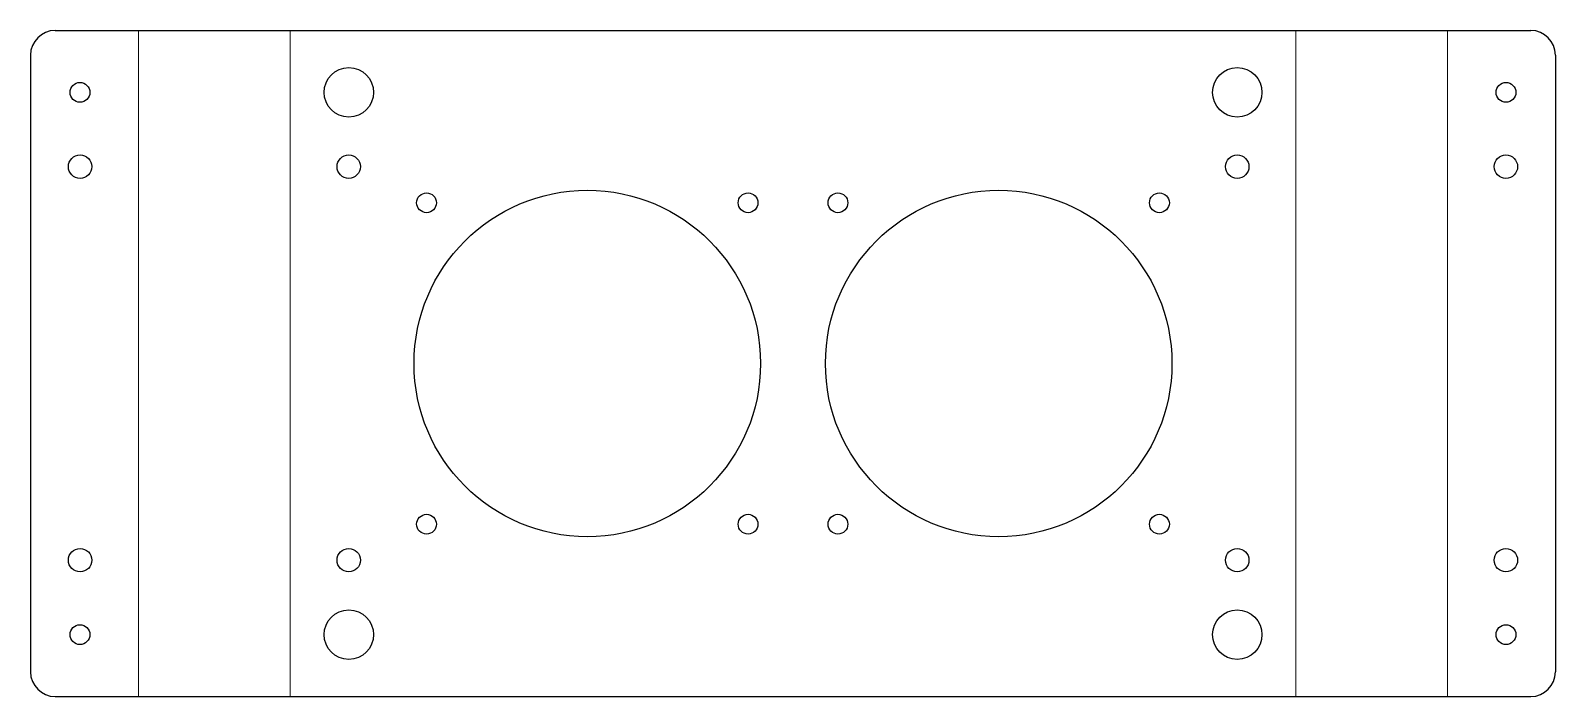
# Model space of a CAD drawing. Header units: inches. Extents: x -11.8 to 3.6, y 0 to 6.7.
import ezdxf

# ---------------------------------------------------------------- set-up
doc = ezdxf.new("R2010")
doc.units = ezdxf.units.IN
doc.header["$MEASUREMENT"] = 0

msp = doc.modelspace()

# ---------------------------------------------------------------- linework, layer by layer
at = {"color": 7, "linetype": 'Continuous', "lineweight": 25}
for p, q in [((-11.53, 6.73), (3.376, 6.73)), ((-11.78, 6.48), (-11.78, 0.25)), ((3.626, 6.48), (3.626, 0.25)), ((-11.53, 0), (3.376, 0))]:
    msp.add_line(p, q, dxfattribs=at)
at = {"color": 8, "linetype": 'Continuous', "lineweight": 0}
for p, q in [((-10.689, 0), (-10.689, 6.73)), ((-9.156, 0), (-9.156, 6.73)), ((1.002, 6.73), (1.002, 0)), ((2.535, 6.73), (2.535, 0))]:
    msp.add_line(p, q, dxfattribs=at)
at = {"color": 7, "linetype": 'Continuous', "lineweight": 25}
for centre, radius in [((-8.564, 6.105), 0.25), ((0.411, 6.105), 0.25), ((-11.28, 6.105), 0.1), ((3.126, 6.105), 0.1), ((-11.279, 5.354), 0.118), ((-8.565, 5.354), 0.118), ((0.411, 5.354), 0.118), ((3.125, 5.354), 0.118), ((-6.155, 3.365), 1.75), ((-7.779, 4.989), 0.1), ((-4.531, 4.989), 0.1), ((-1.999, 3.365), 1.75), ((-3.623, 4.989), 0.1), ((-0.375, 4.989), 0.1), ((-7.779, 1.741), 0.1), ((-4.531, 1.741), 0.1), ((-3.623, 1.741), 0.1), ((-0.375, 1.741), 0.1), ((-11.279, 1.378), 0.118), ((-8.565, 1.378), 0.118), ((0.411, 1.378), 0.118), ((3.125, 1.378), 0.118), ((-8.564, 0.625), 0.25), ((0.411, 0.625), 0.25), ((-11.28, 0.625), 0.1), ((3.126, 0.625), 0.1)]:
    msp.add_circle(centre, radius, dxfattribs=at)
for centre, start, end in [((-11.53, 6.48), 90, 180), ((3.376, 6.48), 0, 90), ((-11.53, 0.25), 180, 270), ((3.376, 0.25), 270, 0)]:
    msp.add_arc(centre, 0.25, start, end, dxfattribs=at)

doc.saveas('drawing.dxf')
